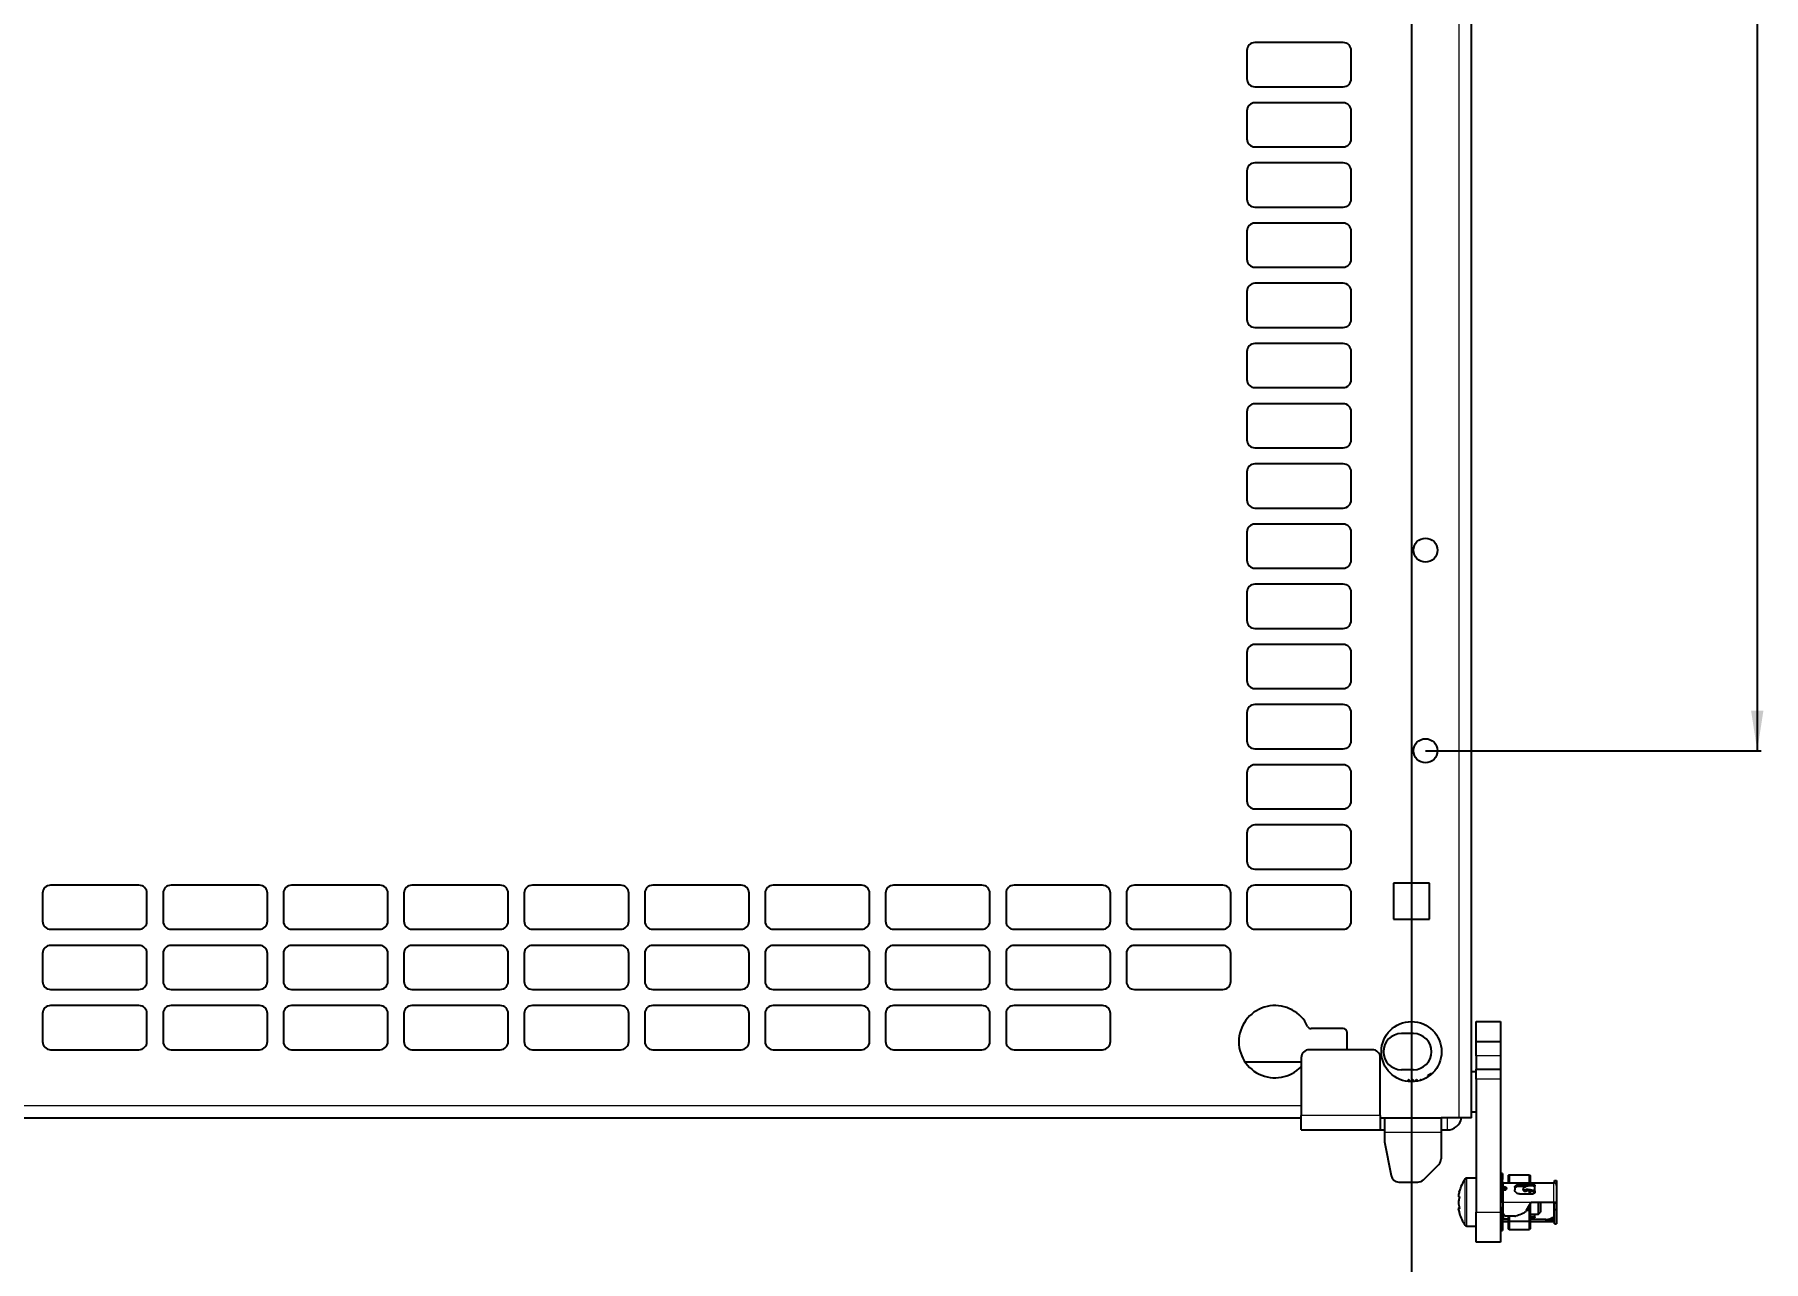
# Model space of a CAD drawing. Header units: millimetres. Extents: x -795 to 1020, y 148 to 1992.
# Drawn here: x -361.6 to 69.1, y 320.4 to 626.1 of the extents above; entities that cross this region are included whole.
import ezdxf

# ---------------------------------------------------------------- set-up
doc = ezdxf.new("R2010")
doc.units = ezdxf.units.MM
doc.layers.add('FORMAT', color=7, linetype='Continuous')
doc.styles.add('SLDTEXTSTYLE0', font='TXT', dxfattribs={"width": 0.75})
doc.dimstyles.new('SLDDIMSTYLE0', dxfattribs={"dimtxt": 20, "dimasz": 10, "dimexe": 0, "dimexo": 0.0625, "dimgap": 5, "dimtad": 2, "dimdec": 1, "dimrnd": 1e-09, "dimzin": 12, "dimdsep": 46, "dimtxsty": 'SLDTEXTSTYLE0', "dimsah": 1, "dimcen": 0.09, "dimadec": 0, "dimazin": 3, "dimtfac": 1, "dimtofl": 0, "dimtmove": 0, "dimatfit": 3, "dimfxl": 0, "dimfrac": 2, "dimtolj": 1, "dimtzin": 12, "dimarcsym": 0})

# ---------------------------------------------------------------- blocks, each defined once
blk = doc.blocks.new('_D_2')
at = {"layer": 'FORMAT'}
for p, q in [((-15.07, 1747.64), (68.57, 1747.64)), ((67.57, 1747.64), (67.57, 447.64)), ((-15.07, 447.64), (68.57, 447.64))]:
    blk.add_line(p, q, dxfattribs=at)
for points in [[(67.57, 1747.64), (66.03, 1737.64), (69.1, 1737.64)], [(67.57, 447.64), (69.1, 457.64), (66.03, 457.64)]]:
    blk.add_solid(points, dxfattribs=at)
at = {"layer": 'FORMAT', "insert": (41.79, 1068.08), "char_height": 20, "attachment_point": 1, "rotation": 90, "style": 'SLDTEXTSTYLE0'}
blk.add_mtext('1300', dxfattribs=at)
blk = doc.blocks.new('_D_4')
at = {"layer": 'FORMAT'}
for p, q in [((-674.58, 1097.63), (-674.58, 282.14)), ((-18.58, 1097.63), (-18.58, 282.14)), ((-674.58, 283.14), (-18.58, 283.14))]:
    blk.add_line(p, q, dxfattribs=at)
for points in [[(-674.58, 283.14), (-664.58, 281.6), (-664.58, 284.68)], [(-18.58, 283.14), (-28.58, 284.68), (-28.58, 281.6)]]:
    blk.add_solid(points, dxfattribs=at)
at = {"layer": 'FORMAT', "insert": (-368.75, 308.92), "char_height": 20, "attachment_point": 1, "style": 'SLDTEXTSTYLE0'}
blk.add_mtext('656', dxfattribs=at)

msp = doc.modelspace()

# ---------------------------------------------------------------- linework, layer by layer
at = {"color": 8, "linetype": 'Continuous', "lineweight": 18}
for p, q in [((-6.68, 356.14), (-6.68, 1839.14)), ((3.57, 375.14), (-2.43, 375.14)), ((-2.43, 375.13), (3.57, 375.13)), ((3.57, 371.6), (-2.43, 371.6)), ((3.57, 365.75), (-2.43, 365.75)), ((-646.63, 359.23), (-46.03, 359.23)), ((-26.33, 356.74), (-46.03, 356.74)), ((-9.68, 356.14), (-9.68, 353.14)), ((-25.33, 352.54), (-11.18, 352.54)), ((-5.2, 329.37), (-5.2, 340.91)), ((-4.76, 329.14), (-4.76, 341.14)), ((4.27, 339.99), (4.27, 338.99)), ((4.27, 338.09), (4.27, 335.14)), ((4.52, 338.59), (4.52, 338.99)), ((8.37, 339.53), (8.37, 339.08)), ((11.67, 339.08), (11.67, 339.53)), ((16.87, 335.14), (16.87, 339.99)), ((-2.43, 332.64), (3.57, 332.64)), ((4.27, 335.14), (11.27, 335.14)), ((4.27, 331.69), (4.27, 330.79)), ((16.87, 331.2), (16.87, 335.14))]:
    msp.add_line(p, q, dxfattribs=at)
at = {"color": 7, "linetype": 'Continuous', "lineweight": 25}
for p, q in [((-3.58, 356.14), (-3.58, 1839.14)), ((-59.58, 622.14), (-59.58, 615.14)), ((-35.58, 624.14), (-57.58, 624.14)), ((-33.58, 615.14), (-33.58, 622.14)), ((-57.58, 613.14), (-35.58, 613.14)), ((-35.58, 609.14), (-57.58, 609.14)), ((-59.58, 607.14), (-59.58, 600.14)), ((-33.58, 600.14), (-33.58, 607.14)), ((-57.58, 598.14), (-35.58, 598.14)), ((-59.58, 592.14), (-59.58, 585.14)), ((-35.58, 594.14), (-57.58, 594.14)), ((-33.58, 585.14), (-33.58, 592.14)), ((-57.58, 583.14), (-35.58, 583.14)), ((-59.58, 577.14), (-59.58, 570.14)), ((-35.58, 579.14), (-57.58, 579.14)), ((-33.58, 570.14), (-33.58, 577.14)), ((-57.58, 568.14), (-35.58, 568.14)), ((-59.58, 562.14), (-59.58, 555.14)), ((-35.58, 564.14), (-57.58, 564.14)), ((-33.58, 555.14), (-33.58, 562.14)), ((-57.58, 553.14), (-35.58, 553.14)), ((-59.58, 547.14), (-59.58, 540.14)), ((-35.58, 549.14), (-57.58, 549.14)), ((-33.58, 540.14), (-33.58, 547.14)), ((-57.58, 538.14), (-35.58, 538.14)), ((-35.58, 534.14), (-57.58, 534.14)), ((-59.58, 532.14), (-59.58, 525.14)), ((-33.58, 525.14), (-33.58, 532.14)), ((-57.58, 523.14), (-35.58, 523.14)), ((-59.58, 517.14), (-59.58, 510.14)), ((-35.58, 519.14), (-57.58, 519.14)), ((-33.58, 510.14), (-33.58, 517.14)), ((-57.58, 508.14), (-35.58, 508.14)), ((-35.58, 504.14), (-57.58, 504.14)), ((-59.58, 502.14), (-59.58, 495.14)), ((-33.58, 495.14), (-33.58, 502.14)), ((-57.58, 493.14), (-35.58, 493.14)), ((-59.58, 487.14), (-59.58, 480.14)), ((-35.58, 489.14), (-57.58, 489.14)), ((-33.58, 480.14), (-33.58, 487.14)), ((-57.58, 478.14), (-35.58, 478.14)), ((-35.58, 474.14), (-57.58, 474.14)), ((-59.58, 472.14), (-59.58, 465.14)), ((-33.58, 465.14), (-33.58, 472.14)), ((-57.58, 463.14), (-35.58, 463.14)), ((-59.58, 457.14), (-59.58, 450.14)), ((-35.58, 459.14), (-57.58, 459.14)), ((-33.58, 450.14), (-33.58, 457.14)), ((-57.58, 448.14), (-35.58, 448.14)), ((-35.58, 444.14), (-57.58, 444.14)), ((-59.58, 442.14), (-59.58, 435.14)), ((-33.58, 435.14), (-33.58, 442.14)), ((-57.58, 433.14), (-35.58, 433.14)), ((-59.58, 427.14), (-59.58, 420.14)), ((-35.58, 429.14), (-57.58, 429.14)), ((-33.58, 420.14), (-33.58, 427.14)), ((-57.58, 418.14), (-35.58, 418.14)), ((-335.58, 414.14), (-357.58, 414.14)), ((-305.58, 414.14), (-327.58, 414.14)), ((-275.58, 414.14), (-297.58, 414.14)), ((-245.58, 414.14), (-267.58, 414.14)), ((-215.58, 414.14), (-237.58, 414.14)), ((-185.58, 414.14), (-207.58, 414.14)), ((-155.58, 414.14), (-177.58, 414.14)), ((-125.58, 414.14), (-147.58, 414.14)), ((-95.58, 414.14), (-117.58, 414.14)), ((-65.58, 414.14), (-87.58, 414.14)), ((-35.58, 414.14), (-57.58, 414.14)), ((-23.08, 414.64), (-23.08, 405.64)), ((-14.08, 414.64), (-23.08, 414.64)), ((-14.08, 405.64), (-14.08, 414.64)), ((-359.58, 412.14), (-359.58, 405.14)), ((-333.58, 405.14), (-333.58, 412.14)), ((-329.58, 412.14), (-329.58, 405.14)), ((-303.58, 405.14), (-303.58, 412.14)), ((-299.58, 412.14), (-299.58, 405.14)), ((-273.58, 405.14), (-273.58, 412.14)), ((-269.58, 412.14), (-269.58, 405.14)), ((-243.58, 405.14), (-243.58, 412.14)), ((-239.58, 412.14), (-239.58, 405.14)), ((-213.58, 405.14), (-213.58, 412.14)), ((-209.58, 412.14), (-209.58, 405.14)), ((-183.58, 405.14), (-183.58, 412.14)), ((-179.58, 412.14), (-179.58, 405.14)), ((-153.58, 405.14), (-153.58, 412.14)), ((-149.58, 412.14), (-149.58, 405.14)), ((-123.58, 405.14), (-123.58, 412.14)), ((-119.58, 412.14), (-119.58, 405.14)), ((-93.58, 405.14), (-93.58, 412.14)), ((-89.58, 412.14), (-89.58, 405.14)), ((-63.58, 405.14), (-63.58, 412.14)), ((-59.58, 412.14), (-59.58, 405.14)), ((-33.58, 405.14), (-33.58, 412.14)), ((-23.08, 405.64), (-14.08, 405.64)), ((-357.58, 403.14), (-335.58, 403.14)), ((-327.58, 403.14), (-305.58, 403.14)), ((-297.58, 403.14), (-275.58, 403.14)), ((-267.58, 403.14), (-245.58, 403.14)), ((-237.58, 403.14), (-215.58, 403.14)), ((-207.58, 403.14), (-185.58, 403.14)), ((-177.58, 403.14), (-155.58, 403.14)), ((-147.58, 403.14), (-125.58, 403.14)), ((-117.58, 403.14), (-95.58, 403.14)), ((-87.58, 403.14), (-65.58, 403.14)), ((-57.58, 403.14), (-35.58, 403.14)), ((-359.58, 397.14), (-359.58, 390.14)), ((-335.58, 399.14), (-357.58, 399.14)), ((-333.58, 390.14), (-333.58, 397.14)), ((-329.58, 397.14), (-329.58, 390.14)), ((-305.58, 399.14), (-327.58, 399.14)), ((-303.58, 390.14), (-303.58, 397.14)), ((-299.58, 397.14), (-299.58, 390.14)), ((-275.58, 399.14), (-297.58, 399.14)), ((-273.58, 390.14), (-273.58, 397.14)), ((-269.58, 397.14), (-269.58, 390.14)), ((-245.58, 399.14), (-267.58, 399.14)), ((-243.58, 390.14), (-243.58, 397.14)), ((-239.58, 397.14), (-239.58, 390.14)), ((-215.58, 399.14), (-237.58, 399.14)), ((-213.58, 390.14), (-213.58, 397.14)), ((-209.58, 397.14), (-209.58, 390.14)), ((-185.58, 399.14), (-207.58, 399.14)), ((-183.58, 390.14), (-183.58, 397.14)), ((-179.58, 397.14), (-179.58, 390.14)), ((-155.58, 399.14), (-177.58, 399.14)), ((-153.58, 390.14), (-153.58, 397.14)), ((-149.58, 397.14), (-149.58, 390.14)), ((-125.58, 399.14), (-147.58, 399.14)), ((-123.58, 390.14), (-123.58, 397.14)), ((-119.58, 397.14), (-119.58, 390.14)), ((-95.58, 399.14), (-117.58, 399.14)), ((-93.58, 390.14), (-93.58, 397.14)), ((-89.58, 397.14), (-89.58, 390.14)), ((-65.58, 399.14), (-87.58, 399.14)), ((-63.58, 390.14), (-63.58, 397.14)), ((-357.58, 388.14), (-335.58, 388.14)), ((-327.58, 388.14), (-305.58, 388.14)), ((-297.58, 388.14), (-275.58, 388.14)), ((-267.58, 388.14), (-245.58, 388.14)), ((-237.58, 388.14), (-215.58, 388.14)), ((-207.58, 388.14), (-185.58, 388.14)), ((-177.58, 388.14), (-155.58, 388.14)), ((-147.58, 388.14), (-125.58, 388.14)), ((-117.58, 388.14), (-95.58, 388.14)), ((-87.58, 388.14), (-65.58, 388.14)), ((-335.58, 384.14), (-357.58, 384.14)), ((-305.58, 384.14), (-327.58, 384.14)), ((-275.58, 384.14), (-297.58, 384.14)), ((-245.58, 384.14), (-267.58, 384.14)), ((-215.58, 384.14), (-237.58, 384.14)), ((-185.58, 384.14), (-207.58, 384.14)), ((-155.58, 384.14), (-177.58, 384.14)), ((-125.58, 384.14), (-147.58, 384.14)), ((-95.58, 384.14), (-117.58, 384.14)), ((-359.58, 382.14), (-359.58, 375.14)), ((-333.58, 375.14), (-333.58, 382.14)), ((-329.58, 382.14), (-329.58, 375.14)), ((-303.58, 375.14), (-303.58, 382.14)), ((-299.58, 382.14), (-299.58, 375.14)), ((-273.58, 375.14), (-273.58, 382.14)), ((-269.58, 382.14), (-269.58, 375.14)), ((-243.58, 375.14), (-243.58, 382.14)), ((-239.58, 382.14), (-239.58, 375.14)), ((-213.58, 375.14), (-213.58, 382.14)), ((-209.58, 382.14), (-209.58, 375.14)), ((-183.58, 375.14), (-183.58, 382.14)), ((-179.58, 382.14), (-179.58, 375.14)), ((-153.58, 375.14), (-153.58, 382.14)), ((-149.58, 382.14), (-149.58, 375.14)), ((-123.58, 375.14), (-123.58, 382.14)), ((-119.58, 382.14), (-119.58, 375.14)), ((-93.58, 375.14), (-93.58, 382.14)), ((-2.43, 380.14), (3.57, 380.14)), ((-2.43, 375.14), (-2.43, 380.14)), ((3.57, 380.14), (3.57, 375.14)), ((-35.58, 378.38), (-43.53, 378.38)), ((-34.58, 373.14), (-34.58, 377.38)), ((-18.08, 377.14), (-21.08, 377.14)), ((-2.43, 375.14), (-2.43, 375.13)), ((-2.43, 371.6), (-2.43, 375.13)), ((3.57, 375.14), (3.57, 375.13)), ((3.57, 375.13), (3.57, 371.6)), ((-357.58, 373.14), (-335.58, 373.14)), ((-327.58, 373.14), (-305.58, 373.14)), ((-297.58, 373.14), (-275.58, 373.14)), ((-267.58, 373.14), (-245.58, 373.14)), ((-237.58, 373.14), (-215.58, 373.14)), ((-207.58, 373.14), (-185.58, 373.14)), ((-177.58, 373.14), (-155.58, 373.14)), ((-147.58, 373.14), (-125.58, 373.14)), ((-117.58, 373.14), (-95.58, 373.14)), ((-46.03, 371.14), (-46.03, 356.74)), ((-28.33, 373.14), (-44.03, 373.14)), ((-26.33, 356.74), (-26.33, 371.14)), ((-2.43, 371.6), (-2.43, 368.25)), ((3.57, 371.6), (3.57, 368.25)), ((-60.07, 370.13), (-46.03, 370.13)), ((-18.08, 368.14), (-21.08, 368.14)), ((-13.72, 367.14), (-14.58, 366.64)), ((-14.58, 366.64), (-14.58, 366.29)), ((-13.48, 367.14), (-13.72, 367.14)), ((-13.72, 367.14), (-13.72, 366.93)), ((-2.43, 367.64), (-3.58, 367.64)), ((-2.43, 368.25), (3.57, 368.25)), ((-2.43, 365.75), (-2.43, 368.25)), ((3.57, 368.25), (3.57, 365.75)), ((-19.33, 365.64), (-19.58, 365.39)), ((-19.58, 365.39), (-19.58, 365.21)), ((-19.21, 365.64), (-19.33, 365.64)), ((-19.33, 365.64), (-19.33, 365.18)), ((-18.87, 365.14), (-19.21, 365.64)), ((-19.21, 365.64), (-19.21, 365.17)), ((-18.35, 365.64), (-18.7, 365.14)), ((-18.21, 365.64), (-18.35, 365.64)), ((-18.35, 365.64), (-18.35, 365.14)), ((-17.89, 365.17), (-18.21, 365.64)), ((-18.21, 365.64), (-18.21, 365.15)), ((-17.35, 365.64), (-17.66, 365.2)), ((-17.21, 365.64), (-17.35, 365.64)), ((-17.35, 365.64), (-17.35, 365.24)), ((-16.98, 365.31), (-17.21, 365.64)), ((-17.21, 365.64), (-17.21, 365.27)), ((-16.35, 365.64), (-16.5, 365.44)), ((-16.21, 365.64), (-16.35, 365.64)), ((-16.35, 365.64), (-16.35, 365.48)), ((-16.15, 365.55), (-16.21, 365.64)), ((-16.21, 365.64), (-16.21, 365.52)), ((-2.43, 365.75), (-2.43, 332.64)), ((3.57, 365.75), (3.57, 332.64)), ((-3.58, 357.64), (-2.43, 357.64)), ((-646.63, 356.13), (-46.03, 356.13)), ((-46.03, 353.14), (-46.03, 356.74)), ((-26.33, 356.74), (-26.33, 353.14)), ((-26.33, 356.14), (-25.33, 356.14)), ((-25.33, 356.14), (-25.33, 352.54)), ((-25.33, 356.14), (-11.18, 356.14)), ((-6.68, 356.14), (-11.18, 356.14)), ((-11.18, 356.14), (-11.18, 352.54)), ((-3.58, 356.14), (-6.68, 356.14)), ((-46.03, 353.14), (-26.33, 353.14)), ((-26.33, 353.14), (-25.33, 353.14)), ((-25.33, 352.54), (-25.33, 350.14)), ((-25.33, 350.14), (-23.66, 341.75)), ((-11.18, 353.14), (-9.68, 353.14)), ((-11.18, 352.54), (-11.18, 345.97)), ((-15.6, 340.72), (-11.77, 344.55)), ((-2.43, 341.14), (-4.76, 341.14)), ((4.07, 342.24), (3.57, 342.24)), ((3.57, 340.77), (4.07, 340.77)), ((4.07, 342.24), (4.07, 340.77)), ((4.07, 339.46), (4.07, 340.77)), ((5.57, 341.85), (5.77, 341.98)), ((5.57, 339.99), (5.57, 341.85)), ((5.77, 341.98), (5.77, 339.99)), ((5.77, 341.98), (10.85, 341.98)), ((10.85, 339.99), (10.85, 341.98)), ((10.85, 341.98), (10.97, 341.76)), ((10.97, 341.76), (10.97, 339.99)), ((17.07, 340.57), (17.57, 340.57)), ((17.07, 339.96), (17.07, 340.57)), ((17.57, 340.57), (17.57, 339.29)), ((-21.69, 340.14), (-17.01, 340.14)), ((3.57, 339.46), (4.07, 339.46)), ((4.07, 339.46), (4.07, 335.14)), ((4.37, 338.14), (4.11, 338.14)), ((4.27, 339.99), (14.87, 339.99)), ((4.52, 338.99), (4.27, 338.99)), ((4.52, 338.59), (4.27, 338.59)), ((4.52, 338.09), (4.27, 338.09)), ((4.37, 338.14), (4.37, 338.59)), ((5.07, 338.63), (5.07, 338.51)), ((7.17, 338.89), (7.17, 338.21)), ((8.37, 339.53), (11.67, 339.53)), ((10.09, 339.08), (8.37, 339.08)), ((8.37, 337.19), (11.67, 337.19)), ((9.24, 338.33), (9.24, 338.36)), ((9.28, 338.19), (9.52, 337.9)), ((10.85, 337.19), (10.85, 337.96)), ((10.97, 337.91), (10.97, 337.19)), ((12.17, 339.3), (12.17, 339.09)), ((12.17, 337.96), (12.17, 339.09)), ((12.17, 337.96), (12.17, 337.63)), ((14.87, 339.99), (16.87, 339.99)), ((17.57, 339.29), (17.57, 335.14)), ((-6.65, 333.61), (-6.79, 333.61)), ((-2.43, 325.14), (-2.43, 332.64)), ((4.07, 335.14), (3.57, 335.14)), ((3.57, 333.83), (4.07, 333.83)), ((4.07, 333.3), (3.57, 333.3)), ((3.57, 332.64), (3.57, 325.14)), ((4.07, 335.14), (4.27, 335.14)), ((4.07, 333.83), (4.07, 333.3)), ((4.07, 333.7), (4.27, 333.69)), ((4.07, 333.3), (4.07, 328.04)), ((4.07, 332.14), (4.31, 332.14)), ((4.27, 332.39), (4.27, 335.14)), ((4.37, 331.69), (4.27, 331.69)), ((4.37, 330.99), (4.37, 332.01)), ((7.17, 331.64), (5.02, 331.64)), ((5.57, 330.46), (5.57, 331.64)), ((5.77, 331.64), (5.77, 330.44)), ((10.11, 333.14), (11.27, 335.14)), ((10.11, 333.14), (10.85, 333.14)), ((10.85, 333.14), (10.85, 334.42)), ((10.85, 330.44), (10.85, 333.14)), ((10.97, 333.14), (10.85, 333.14)), ((10.97, 334.62), (10.97, 333.14)), ((10.97, 333.14), (10.97, 330.47)), ((10.97, 332.14), (13.07, 332.14)), ((11.27, 335.14), (16.87, 335.14)), ((12.17, 331.6), (12.17, 332.14)), ((13.07, 335), (13.07, 335.14)), ((13.07, 332.14), (13.07, 335)), ((13.07, 332.14), (13.57, 332.64)), ((13.57, 335.14), (13.57, 332.64)), ((16.87, 335.14), (17.57, 335.14)), ((17.07, 335.01), (17.07, 335.14)), ((17.07, 335.01), (17.57, 335.01)), ((17.07, 333.31), (17.07, 335.01)), ((17.07, 333.31), (17.57, 333.31)), ((17.07, 329.71), (17.07, 333.31)), ((17.57, 335.14), (17.57, 335.01)), ((17.57, 335.01), (17.57, 333.31)), ((17.57, 333.31), (17.57, 329.71)), ((-4.76, 329.14), (-2.43, 329.14)), ((3.57, 328.04), (4.07, 328.04)), ((5.57, 330.79), (4.27, 330.79)), ((4.27, 330.29), (5.57, 330.29)), ((4.37, 330.99), (5.57, 330.99)), ((5.57, 328.43), (5.57, 330.46)), ((5.77, 330.44), (5.57, 330.46)), ((5.77, 328.29), (5.57, 328.43)), ((5.77, 330.44), (5.77, 328.29)), ((5.77, 330.44), (10.85, 330.44)), ((5.77, 328.29), (10.85, 328.29)), ((10.97, 330.47), (10.85, 330.44)), ((10.85, 328.29), (10.85, 330.44)), ((10.97, 328.52), (10.85, 328.29)), ((12.17, 331.6), (10.97, 331.48)), ((11.67, 331.2), (10.97, 331.2)), ((14.87, 330.79), (10.97, 330.79)), ((10.97, 330.47), (10.97, 328.52)), ((10.97, 330.29), (14.87, 330.29)), ((12.17, 331.43), (12.17, 331.6)), ((14.87, 330.79), (14.87, 330.29)), ((14.87, 330.29), (16.87, 330.29)), ((16.37, 331.2), (16.37, 330.74)), ((16.87, 331.2), (16.37, 331.2)), ((16.37, 330.74), (16.87, 330.74)), ((16.87, 330.74), (16.87, 331.2)), ((17.07, 329.71), (17.57, 329.71)), ((3.57, 325.14), (-2.43, 325.14))]:
    msp.add_line(p, q, dxfattribs=at)
at = {"color": 7, "linetype": 'Continuous', "lineweight": 25, "flags": 128}
for points in [[(-6.67, 337.82), (-6.73, 337.57), (-6.85, 337.06)], [(4.07, 338.61), (4.13, 338.6), (4.27, 338.59)], [(4.07, 338.21), (4.07, 338.19), (4.08, 338.17), (4.1, 338.15), (4.13, 338.13), (4.16, 338.11), (4.19, 338.1), (4.23, 338.09), (4.27, 338.09)], [(4.37, 338.26), (4.32, 338.18), (4.31, 338.14)], [(-6.85, 333.23), (-6.73, 332.71), (-6.63, 332.32)], [(4.07, 331.66), (4.13, 331.68), (4.27, 331.69)], [(4.07, 330.76), (4.13, 330.78), (4.27, 330.79)], [(16.87, 330.29), (17, 330.3), (17.07, 330.32)]]:
    msp.add_lwpolyline(points, dxfattribs=at)
at = {"color": 7, "linetype": 'Continuous', "lineweight": 25}
for centre, radius in [((-15.08, 497.64), 3), ((-15.08, 447.64), 3), ((-18.58, 372.64), 7.5)]:
    msp.add_circle(centre, radius, dxfattribs=at)
for centre, radius, start, end in [((-57.58, 622.14), 2, 90, 180), ((-35.58, 622.14), 2, 0, 90), ((-57.58, 615.14), 2, 180, 270), ((-35.58, 615.14), 2, 270, 0), ((-57.58, 607.14), 2, 90, 180), ((-35.58, 607.14), 2, 0, 90), ((-57.58, 600.14), 2, 180, 270), ((-35.58, 600.14), 2, 270, 0), ((-57.58, 592.14), 2, 90, 180), ((-35.58, 592.14), 2, 0, 90), ((-57.58, 585.14), 2, 180, 270), ((-35.58, 585.14), 2, 270, 0), ((-57.58, 577.14), 2, 90, 180), ((-35.58, 577.14), 2, 0, 90), ((-57.58, 570.14), 2, 180, 270), ((-35.58, 570.14), 2, 270, 0), ((-57.58, 562.14), 2, 90, 180), ((-35.58, 562.14), 2, 0, 90), ((-57.58, 555.14), 2, 180, 270), ((-35.58, 555.14), 2, 270, 0), ((-57.58, 547.14), 2, 90, 180), ((-35.58, 547.14), 2, 0, 90), ((-57.58, 540.14), 2, 180, 270), ((-35.58, 540.14), 2, 270, 0), ((-57.58, 532.14), 2, 90, 180), ((-35.58, 532.14), 2, 0, 90), ((-57.58, 525.14), 2, 180, 270), ((-35.58, 525.14), 2, 270, 0), ((-57.58, 517.14), 2, 90, 180), ((-35.58, 517.14), 2, 0, 90), ((-57.58, 510.14), 2, 180, 270), ((-35.58, 510.14), 2, 270, 0), ((-57.58, 502.14), 2, 90, 180), ((-35.58, 502.14), 2, 0, 90), ((-57.58, 495.14), 2, 180, 270), ((-35.58, 495.14), 2, 270, 0), ((-57.58, 487.14), 2, 90, 180), ((-35.58, 487.14), 2, 0, 90), ((-57.58, 480.14), 2, 180, 270), ((-35.58, 480.14), 2, 270, 0), ((-57.58, 472.14), 2, 90, 180), ((-35.58, 472.14), 2, 0, 90), ((-57.58, 465.14), 2, 180, 270), ((-35.58, 465.14), 2, 270, 0), ((-57.58, 457.14), 2, 90, 180), ((-35.58, 457.14), 2, 0, 90), ((-57.58, 450.14), 2, 180, 270), ((-35.58, 450.14), 2, 270, 0), ((-57.58, 442.14), 2, 90, 180), ((-35.58, 442.14), 2, 0, 90), ((-57.58, 435.14), 2, 180, 270), ((-35.58, 435.14), 2, 270, 0), ((-57.58, 427.14), 2, 90, 180), ((-35.58, 427.14), 2, 0, 90), ((-57.58, 420.14), 2, 180, 270), ((-35.58, 420.14), 2, 270, 0), ((-357.58, 412.14), 2, 90, 180), ((-335.58, 412.14), 2, 0, 90), ((-327.58, 412.14), 2, 90, 180), ((-305.58, 412.14), 2, 0, 90), ((-297.58, 412.14), 2, 90, 180), ((-275.58, 412.14), 2, 0, 90), ((-267.58, 412.14), 2, 90, 180), ((-245.58, 412.14), 2, 0, 90), ((-237.58, 412.14), 2, 90, 180), ((-215.58, 412.14), 2, 0, 90), ((-207.58, 412.14), 2, 90, 180), ((-185.58, 412.14), 2, 0, 90), ((-177.58, 412.14), 2, 90, 180), ((-155.58, 412.14), 2, 0, 90), ((-147.58, 412.14), 2, 90, 180), ((-125.58, 412.14), 2, 0, 90), ((-117.58, 412.14), 2, 90, 180), ((-95.58, 412.14), 2, 0, 90), ((-87.58, 412.14), 2, 90, 180), ((-65.58, 412.14), 2, 0, 90), ((-57.58, 412.14), 2, 90, 180), ((-35.58, 412.14), 2, 0, 90), ((-357.58, 405.14), 2, 180, 270), ((-335.58, 405.14), 2, 270, 0), ((-327.58, 405.14), 2, 180, 270), ((-305.58, 405.14), 2, 270, 0), ((-297.58, 405.14), 2, 180, 270), ((-275.58, 405.14), 2, 270, 0), ((-267.58, 405.14), 2, 180, 270), ((-245.58, 405.14), 2, 270, 0), ((-237.58, 405.14), 2, 180, 270), ((-215.58, 405.14), 2, 270, 0), ((-207.58, 405.14), 2, 180, 270), ((-185.58, 405.14), 2, 270, 0), ((-177.58, 405.14), 2, 180, 270), ((-155.58, 405.14), 2, 270, 0), ((-147.58, 405.14), 2, 180, 270), ((-125.58, 405.14), 2, 270, 0), ((-117.58, 405.14), 2, 180, 270), ((-95.58, 405.14), 2, 270, 0), ((-87.58, 405.14), 2, 180, 270), ((-65.58, 405.14), 2, 270, 0), ((-57.58, 405.14), 2, 180, 270), ((-35.58, 405.14), 2, 270, 0), ((-357.58, 397.14), 2, 90, 180), ((-335.58, 397.14), 2, 0, 90), ((-327.58, 397.14), 2, 90, 180), ((-305.58, 397.14), 2, 0, 90), ((-297.58, 397.14), 2, 90, 180), ((-275.58, 397.14), 2, 0, 90), ((-267.58, 397.14), 2, 90, 180), ((-245.58, 397.14), 2, 0, 90), ((-237.58, 397.14), 2, 90, 180), ((-215.58, 397.14), 2, 0, 90), ((-207.58, 397.14), 2, 90, 180), ((-185.58, 397.14), 2, 0, 90), ((-177.58, 397.14), 2, 90, 180), ((-155.58, 397.14), 2, 0, 90), ((-147.58, 397.14), 2, 90, 180), ((-125.58, 397.14), 2, 0, 90), ((-117.58, 397.14), 2, 90, 180), ((-95.58, 397.14), 2, 0, 90), ((-87.58, 397.14), 2, 90, 180), ((-65.58, 397.14), 2, 0, 90), ((-357.58, 390.14), 2, 180, 270), ((-335.58, 390.14), 2, 270, 0), ((-327.58, 390.14), 2, 180, 270), ((-305.58, 390.14), 2, 270, 0), ((-297.58, 390.14), 2, 180, 270), ((-275.58, 390.14), 2, 270, 0), ((-267.58, 390.14), 2, 180, 270), ((-245.58, 390.14), 2, 270, 0), ((-237.58, 390.14), 2, 180, 270), ((-215.58, 390.14), 2, 270, 0), ((-207.58, 390.14), 2, 180, 270), ((-185.58, 390.14), 2, 270, 0), ((-177.58, 390.14), 2, 180, 270), ((-155.58, 390.14), 2, 270, 0), ((-147.58, 390.14), 2, 180, 270), ((-125.58, 390.14), 2, 270, 0), ((-117.58, 390.14), 2, 180, 270), ((-95.58, 390.14), 2, 270, 0), ((-87.58, 390.14), 2, 180, 270), ((-65.58, 390.14), 2, 270, 0), ((-357.58, 382.14), 2, 90, 180), ((-335.58, 382.14), 2, 0, 90), ((-327.58, 382.14), 2, 90, 180), ((-305.58, 382.14), 2, 0, 90), ((-297.58, 382.14), 2, 90, 180), ((-275.58, 382.14), 2, 0, 90), ((-267.58, 382.14), 2, 90, 180), ((-245.58, 382.14), 2, 0, 90), ((-237.58, 382.14), 2, 90, 180), ((-215.58, 382.14), 2, 0, 90), ((-207.58, 382.14), 2, 90, 180), ((-185.58, 382.14), 2, 0, 90), ((-177.58, 382.14), 2, 90, 180), ((-155.58, 382.14), 2, 0, 90), ((-147.58, 382.14), 2, 90, 180), ((-125.58, 382.14), 2, 0, 90), ((-117.58, 382.14), 2, 90, 180), ((-95.58, 382.14), 2, 0, 90), ((-52.58, 375.13), 9, 25.1507, 316.7004), ((-357.58, 375.14), 2, 180, 270), ((-335.58, 375.14), 2, 270, 0), ((-327.58, 375.14), 2, 180, 270), ((-305.58, 375.14), 2, 270, 0), ((-297.58, 375.14), 2, 180, 270), ((-275.58, 375.14), 2, 270, 0), ((-267.58, 375.14), 2, 180, 270), ((-245.58, 375.14), 2, 270, 0), ((-237.58, 375.14), 2, 180, 270), ((-215.58, 375.14), 2, 270, 0), ((-207.58, 375.14), 2, 180, 270), ((-185.58, 375.14), 2, 270, 0), ((-177.58, 375.14), 2, 180, 270), ((-155.58, 375.14), 2, 270, 0), ((-147.58, 375.14), 2, 180, 270), ((-125.58, 375.14), 2, 270, 0), ((-117.58, 375.14), 2, 180, 270), ((-95.58, 375.14), 2, 270, 0), ((-43.53, 379.38), 1, 205.1507, 270), ((-35.58, 377.38), 1, 0, 90), ((-21.08, 372.64), 4.5, 90, 270), ((-18.08, 372.64), 4.5, 270, 90), ((-44.03, 371.14), 2, 90, 180), ((-28.33, 371.14), 2, 0, 90), ((-9.68, 356.74), 3.6, 270, 350.4059), ((-13.18, 345.97), 2, 315, 360), ((-21.69, 342.14), 2, 191.3099, 270), ((-17.01, 342.14), 2, 270, 315), ((2.97, 335.14), 10, 144.7485, 164.4243), ((-4.76, 340.6), 0.54, 90, 144.7485), ((4.27, 340.19), 0.2, 180, 270), ((4.25, 339.17), 0.183, 187.3339, 275.8124), ((16.87, 339.29), 0.7, 360, 90), ((2.97, 335.14), 10, 196.3891, 215.2515), ((4.17, 332.06), 0.0996, 125.5332, 176.0721), ((5.02, 332.39), 0.75, 180, 270), ((7.17, 332.39), 0.75, 270, 285.0484), ((-4.76, 329.68), 0.54, 215.2515, 270), ((4.27, 330.09), 0.2, 90, 180), ((16.87, 330.99), 0.2, 270, 360)]:
    msp.add_arc(centre, radius, start, end, dxfattribs=at)
for points, knots in [([(-6.67, 337.83), (-6.66, 337.85), (-6.65, 337.89), (-6.64, 337.93), (-6.63, 337.94), (-6.63, 337.94), (-6.64, 337.93), (-6.65, 337.89), (-6.7, 337.68), (-6.79, 337.28), (-6.86, 336.84), (-6.86, 336.58), (-6.8, 336.51), (-6.72, 336.52), (-6.66, 336.5), (-6.64, 336.48), (-6.63, 336.45), (-6.63, 336.43), (-6.63, 336.4), (-6.64, 336.35), (-6.68, 336.17), (-6.77, 335.88), (-6.84, 335.49), (-6.86, 335.08), (-6.84, 334.58), (-6.76, 334.18), (-6.68, 333.86), (-6.65, 333.74), (-6.64, 333.67), (-6.63, 333.64), (-6.63, 333.62), (-6.64, 333.6), (-6.65, 333.57), (-6.74, 333.58), (-6.82, 333.64), (-6.86, 333.54), (-6.85, 333.24), (-6.77, 332.87), (-6.7, 332.58), (-6.67, 332.48), (-6.65, 332.41), (-6.64, 332.36), (-6.63, 332.34), (-6.63, 332.34), (-6.63, 332.34)], [0, 0, 0, 0, 0.010728, 0.015224, 0.018112, 0.020571, 0.023024, 0.027377, 0.040819, 0.103498, 0.166695, 0.204011, 0.256335, 0.314494, 0.327735, 0.341099, 0.344105, 0.346621, 0.34914, 0.352978, 0.363553, 0.410702, 0.470972, 0.507237, 0.543762, 0.627026, 0.651816, 0.664256, 0.66927, 0.671997, 0.674747, 0.677852, 0.683424, 0.704689, 0.788652, 0.828321, 0.868497, 0.946466, 0.965714, 0.977954, 0.986009, 0.994111, 0.997345, 1, 1, 1, 1]), ([(-6.85, 337.06), (-6.85, 337.03), (-6.86, 336.99), (-6.85, 337), (-6.85, 337)], [0, 0, 0, 0, 0.65651, 1, 1, 1, 1]), ([(4.52, 338.99), (4.58, 338.98), (4.7, 338.98), (4.87, 338.92), (4.99, 338.83), (5.06, 338.73), (5.06, 338.66), (5.07, 338.63)], [0, 0, 0, 0, 0.214393, 0.428789, 0.643061, 0.856854, 1, 1, 1, 1]), ([(5.03, 338.36), (5, 338.4), (4.95, 338.47), (4.81, 338.54), (4.66, 338.58), (4.56, 338.59), (4.52, 338.59)], [0, 0, 0, 0, 0.252501, 0.531568, 0.811143, 1, 1, 1, 1]), ([(5.07, 338.51), (5.06, 338.46), (5.05, 338.37), (4.95, 338.25), (4.82, 338.15), (4.66, 338.1), (4.56, 338.09), (4.52, 338.09)], [0, 0, 0, 0, 0.214305, 0.42865, 0.642279, 0.856223, 1, 1, 1, 1]), ([(7.17, 338.89), (7.18, 338.97), (7.2, 339.14), (7.4, 339.33), (7.7, 339.46), (8.04, 339.52), (8.27, 339.53), (8.37, 339.53)], [0, 0, 0, 0, 0.2128333, 0.4258501, 0.6355415, 0.8465873, 1, 1, 1, 1]), ([(8.37, 339.08), (8.23, 339.08), (7.96, 339.07), (7.6, 338.97), (7.33, 338.82), (7.19, 338.63), (7.17, 338.48), (7.17, 338.42)], [0, 0, 0, 0, 0.212875, 0.425767, 0.637937, 0.847353, 1, 1, 1, 1]), ([(8.37, 337.19), (8.23, 337.2), (7.96, 337.22), (7.6, 337.41), (7.33, 337.67), (7.19, 337.96), (7.17, 338.14), (7.17, 338.21)], [0, 0, 0, 0, 0.213238, 0.42649, 0.63916, 0.849598, 1, 1, 1, 1]), ([(9.64, 338.87), (9.59, 338.84), (9.5, 338.79), (9.37, 338.67), (9.28, 338.54), (9.24, 338.44), (9.24, 338.38), (9.24, 338.36)], [0, 0, 0, 0, 0.225867, 0.451734, 0.677598, 0.903479, 1, 1, 1, 1]), ([(9.24, 338.33), (9.24, 338.29), (9.25, 338.22), (9.33, 338.14), (9.44, 338.11), (9.55, 338.11), (9.62, 338.13), (9.64, 338.14)], [0, 0, 0, 0, 0.225883, 0.451767, 0.67765, 0.903524, 1, 1, 1, 1]), ([(9.52, 337.9), (9.53, 337.89), (9.54, 337.87), (9.55, 337.86), (9.56, 337.86)], [0, 0, 0, 0, 0.872289, 1, 1, 1, 1]), ([(9.89, 337.83), (9.84, 337.82), (9.75, 337.79), (9.63, 337.81), (9.58, 337.84), (9.56, 337.86)], [0, 0, 0, 0, 0.369126, 0.738256, 1, 1, 1, 1]), ([(12.17, 339.09), (11.67, 339.15), (11, 339.24), (10.1, 339.13), (9.8, 338.96), (9.64, 338.87)], [0, 0, 0, 0, 0.5876932, 0.7908183, 1, 1, 1, 1]), ([(12.17, 337.96), (11.67, 338.06), (11, 338.21), (10.1, 338.32), (9.8, 338.2), (9.64, 338.14)], [0, 0, 0, 0, 0.5876932, 0.7908183, 1, 1, 1, 1]), ([(12.17, 337.67), (11.74, 337.76), (11.15, 337.9), (10.33, 338.01), (10.04, 337.89), (9.89, 337.83)], [0, 0, 0, 0, 0.56666, 0.780905, 1, 1, 1, 1]), ([(11.67, 339.53), (11.72, 339.53), (11.84, 339.53), (11.98, 339.49), (12.1, 339.43), (12.16, 339.37), (12.16, 339.32), (12.17, 339.3)], [0, 0, 0, 0, 0.214445, 0.428893, 0.643239, 0.857188, 1, 1, 1, 1]), ([(12.17, 337.63), (12.16, 337.58), (12.15, 337.49), (12.06, 337.35), (11.94, 337.25), (11.8, 337.2), (11.7, 337.19), (11.67, 337.19)], [0, 0, 0, 0, 0.214373, 0.428779, 0.642592, 0.856666, 1, 1, 1, 1]), ([(-6.85, 333.22), (-6.85, 333.24), (-6.86, 333.29), (-6.85, 333.28), (-6.85, 333.27)], [0, 0, 0, 0, 0.429774, 1, 1, 1, 1]), ([(4.07, 333.43), (4.07, 333.44), (4.07, 333.45), (4.09, 333.48), (4.12, 333.5), (4.19, 333.49), (4.24, 333.49), (4.27, 333.49)], [0, 0, 0, 0, 0.195302, 0.377541, 0.538909, 0.761383, 1, 1, 1, 1]), ([(4.07, 332.36), (4.07, 332.37), (4.07, 332.39), (4.09, 332.42), (4.12, 332.45), (4.2, 332.46), (4.25, 332.47), (4.28, 332.48)], [0, 0, 0, 0, 0.187462, 0.362386, 0.517277, 0.750642, 1, 1, 1, 1]), ([(10.11, 333.14), (9.94, 332.92), (9.59, 332.48), (8.61, 332.01), (7.85, 331.8), (7.36, 331.66)], [0, 0, 0, 0, 0.254027, 0.526591, 1, 1, 1, 1]), ([(12.17, 331.43), (12.16, 331.41), (12.15, 331.35), (12.06, 331.28), (11.94, 331.23), (11.8, 331.2), (11.7, 331.2), (11.67, 331.2)], [0, 0, 0, 0, 0.214295, 0.42863, 0.64223, 0.856153, 1, 1, 1, 1]), ([(14.87, 330.79), (15.15, 330.81), (15.65, 330.86), (16.15, 331.09), (16.37, 331.2)], [0, 0, 0, 0, 0.559868, 1, 1, 1, 1]), ([(14.87, 330.29), (15.15, 330.32), (15.65, 330.38), (16.15, 330.63), (16.37, 330.74)], [0, 0, 0, 0, 0.559911, 1, 1, 1, 1]), ([(16.87, 330.29), (16.87, 330.32), (16.87, 330.38), (16.87, 330.63), (16.87, 330.74)], [0, 0, 0, 0, 0.559866, 1, 1, 1, 1])]:
    msp.add_open_spline(points, degree=3, knots=knots, dxfattribs=at)
at = {"color": 8, "linetype": 'Continuous', "lineweight": 18}
msp.add_open_spline([(9.64, 338.14), (9.68, 338.09), (9.75, 338), (9.84, 337.9), (9.88, 337.85), (9.89, 337.83)], degree=3, knots=[0, 0, 0, 0, 0.502362, 0.815418, 1, 1, 1, 1], dxfattribs=at)

# ---------------------------------------------------------------- dimensions: what is measured, and where the dimension line sits
at = {"layer": 'FORMAT'}
for base, p1, p2, angle, picture, middle in [((67.57, 447.64), (-15.08, 1747.64), (-15.08, 447.64), 90, '_D_2', (67.57, 1097.64)), ((-18.58, 283.14), (-674.58, 1097.64), (-18.58, 1097.64), 0, '_D_4', (-346.58, 283.14))]:
    dim = msp.add_linear_dim(base=base, p1=p1, p2=p2, angle=angle, dimstyle='SLDDIMSTYLE0', dxfattribs=at)
    dim.commit()
    dim.dimension.update_dxf_attribs({"geometry": picture, "text_midpoint": middle, "dimtype": 160})

doc.saveas('drawing.dxf')
